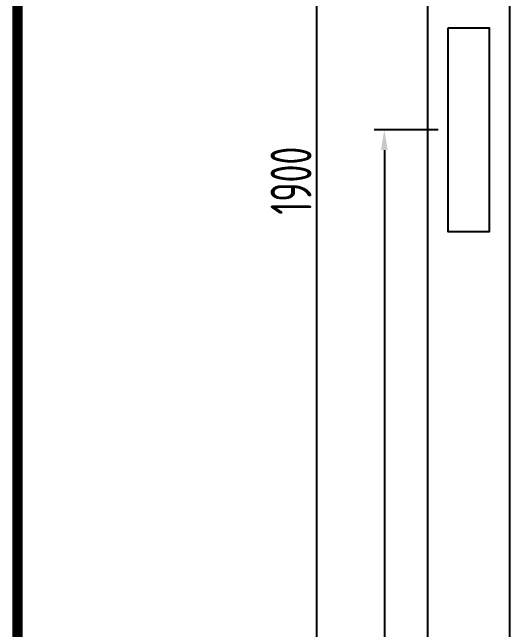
# Model space of a CAD drawing. Header units: millimetres. Extents: x 30557 to 235556, y -116603 to -73383.
# Drawn here: x 130792 to 131279, y -75112 to -74506 of the extents above; entities that cross this region are included whole.
import ezdxf

# ---------------------------------------------------------------- set-up
doc = ezdxf.new("R2010")
doc.units = ezdxf.units.MM
doc.layers.add('_Drawing', color=7, linetype='Continuous', lineweight=25)
doc.styles.add('supcon', font='sceie.shx', dxfattribs={"width": 0.75, "height": 40, "bigfont": 'sceic.shx'})
doc.dimstyles.new('supcon', dxfattribs={"dimtxt": 20, "dimasz": 20, "dimexe": 10, "dimexo": 10, "dimgap": 5, "dimtad": 1, "dimtoh": 1, "dimdec": 0, "dimzin": 0, "dimdsep": 46, "dimtxsty": 'supcon', "dimcen": 0.09, "dimclrd": 2, "dimclre": 2, "dimclrt": 2, "dimadec": 0, "dimazin": 0, "dimtfac": 1, "dimtdec": 0, "dimtofl": 0, "dimtmove": 0, "dimatfit": 3, "dimfxl": 1, "dimtolj": 1, "dimtzin": 0, "dimarcsym": 0})

# ---------------------------------------------------------------- blocks, each defined once
blk = doc.blocks.new('supcon图框')
at = {"linetype": 'Continuous', "const_width": 10}
blk.add_lwpolyline([(2195.69, 4311.72), (6095.69, 4311.72), (6095.69, 1471.72), (2195.69, 1471.72)], close=True, dxfattribs=at)
blk = doc.blocks.new('*D484')
at = {"layer": '_Drawing', "color": 2, "linetype": 'Continuous', "lineweight": -2}
for p, q in [((131188.54, -73721.46), (131079.49, -73721.46)), ((131089.49, -73741.46), (131089.49, -75601.46)), ((131188.54, -75621.46), (131079.49, -75621.46))]:
    blk.add_line(p, q, dxfattribs=at)
at = {"layer": '_Drawing', "color": 2}
for points in [[(131092.82, -73741.46), (131086.16, -73741.46), (131089.49, -73721.46)], [(131086.16, -75601.46), (131092.82, -75601.46), (131089.49, -75621.46)]]:
    blk.add_solid(points, dxfattribs=at)
at = {"layer": 'DEFPOINTS', "color": 0}
for p in [(131198.54, -73721.46), (131089.49, -75621.46), (131198.54, -75621.46)]:
    blk.add_point(p, dxfattribs=at)
at = {"layer": '_Drawing', "color": 2, "insert": (131064.49, -74671.46), "char_height": 40, "attachment_point": 5, "rotation": 90, "style": 'supcon'}
blk.add_mtext('\\A1;1900', dxfattribs=at)
blk = doc.blocks.new('*D493')
at = {"color": 2, "lineweight": -2}
for p, q in [((131208.51, -74621.51), (131145.86, -74621.51)), ((131155.86, -74641.51), (131155.86, -75601.46)), ((131188.61, -75621.46), (131145.86, -75621.46))]:
    blk.add_line(p, q, dxfattribs=at)
at = {"color": 2}
for points in [[(131159.19, -74641.51), (131152.52, -74641.51), (131155.86, -74621.51)], [(131152.52, -75601.46), (131159.19, -75601.46), (131155.86, -75621.46)]]:
    blk.add_solid(points, dxfattribs=at)
at = {"layer": 'DEFPOINTS', "color": 0}
for p in [(131218.51, -74621.51), (131155.86, -75621.46), (131198.61, -75621.46)]:
    blk.add_point(p, dxfattribs=at)
at = {"color": 2, "insert": (131130.86, -75171.49), "char_height": 40, "attachment_point": 5, "rotation": 90, "style": 'supcon'}
blk.add_mtext('\\A1;1000', dxfattribs=at)

msp = doc.modelspace()

# ---------------------------------------------------------------- linework, layer by layer
msp.add_lwpolyline([(131218.51, -74521.51), (131258.51, -74521.51), (131258.51, -74721.51), (131218.51, -74721.51)], close=True)
at = {"layer": '_Drawing', "color": 1}
msp.add_line((131198.54, -75621.46), (131198.54, -73721.46), dxfattribs=at)
at = {"layer": '_Drawing'}
msp.add_line((131278.55, -73801.46), (131278.54, -75411.73), dxfattribs=at)

# ---------------------------------------------------------------- block references
msp.add_blockref('supcon图框', (128600.87, -77744.68))

# ---------------------------------------------------------------- dimensions: what is measured, and where the dimension line sits
dim = msp.add_linear_dim(base=(131155.86, -75621.46), p1=(131218.51, -74621.51), p2=(131198.61, -75621.46), angle=90, dimstyle='supcon')
dim.commit()
dim.dimension.update_dxf_attribs({"geometry": '*D493', "text_midpoint": (131155.86, -75171.49), "dimtype": 160})
at = {"layer": '_Drawing', "linetype": 'Continuous'}
dim = msp.add_linear_dim(base=(131089.49, -75621.46), p1=(131198.54, -73721.46), p2=(131198.54, -75621.46), angle=90, dimstyle='supcon', dxfattribs=at)
dim.commit()
dim.dimension.update_dxf_attribs({"geometry": '*D484', "text_midpoint": (131089.49, -74671.46), "dimtype": 160})

doc.saveas('drawing.dxf')
